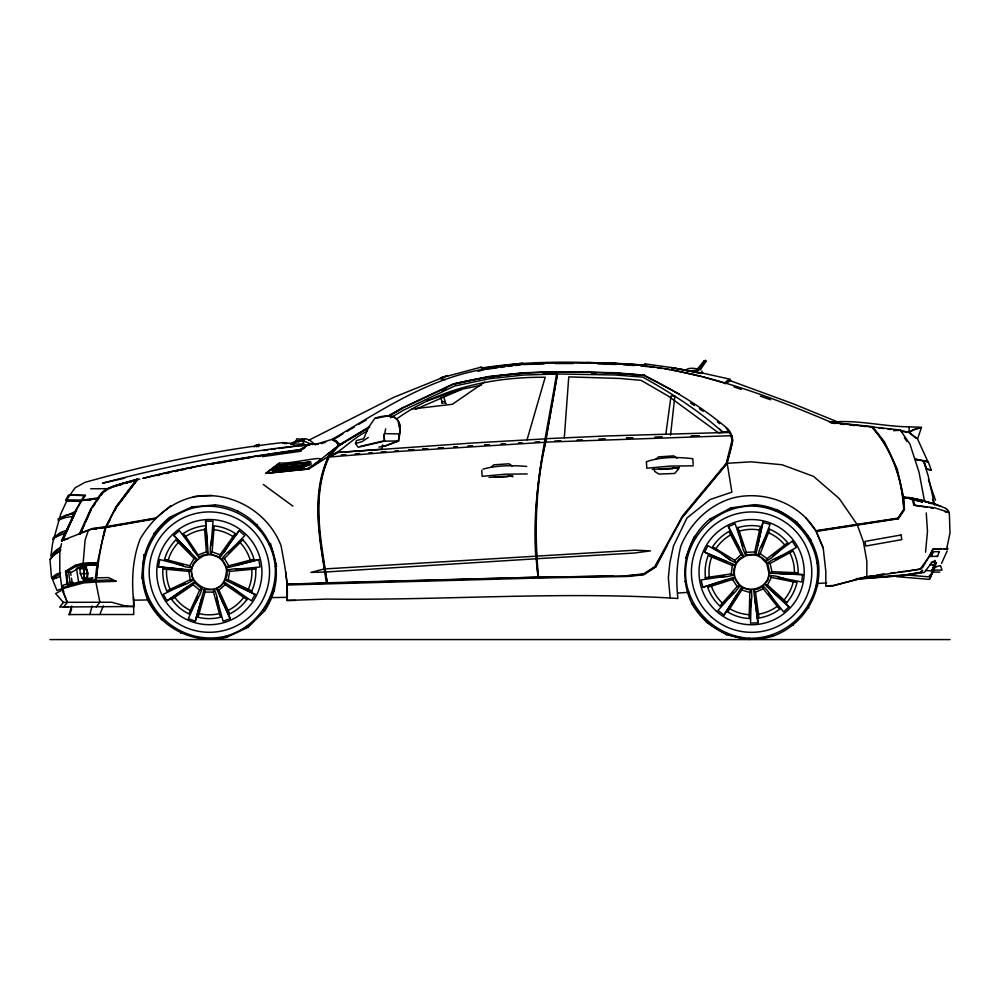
<?xml version="1.0" encoding="UTF-8"?>
<svg xmlns="http://www.w3.org/2000/svg" width="1000" height="1000" viewBox="0 0 1000 1000"><rect width="100%" height="100%" fill="white"/><g stroke="black" fill="none" stroke-linecap="round" stroke-linejoin="round"><path stroke-width="1.5" d="M59.787 572.337L59.812 549.812M63.85 591.525L62.112 589.113L67.375 602.325L63.562 606.987L134.225 606.5C131.4 583.763 131.825 560.462 140.225 538.837C152.787 517.987 171.4 501.213 195.863 496.475C231.7 490.863 267.987 511.812 281.05 545.662C284.275 563.763 288.363 581.938 287.137 600.45L326.875 599.087C443.837 600.55 561.1 591.025 677.913 598.488C675.962 580.975 676.575 563.237 680.825 546.1C690.288 523.212 709.05 504.75 733.1 497.912C764 490.2 799.188 503.088 815.863 530.737L823.213 547.987L825.812 571.388L825.812 585.825L833.175 585.825L866.45 576.8L874.15 575.538M356.65 440.487L363.663 438.7L368.65 427.287L374.675 418.562L386.238 416.262C401.675 413.65 401.087 430.363 398.488 440.975L384.462 441.15L384.1 434.3L384.462 441.15L358.212 447.287L355.513 443.512L356.337 440.85M295.425 600.425L287.137 600.45L287.15 584.362L285.663 571.825M829.5 422.175L872.887 426.675L873.088 428.387C892.588 450.6 902.25 480.312 903.713 509.55L897.913 518.125L815.863 530.737M717.337 577.25L727.237 576.625L733.962 575.087L733.625 569.913L735.2 564.975L704.587 552.212L726.663 561.562M737.95 527.312L746.312 552.375L745.6 555.262L742.913 548.9L740.575 539.25M779.075 550.975L771.75 557.688L765.975 561.475L767 558.675L786.725 543.462M772.175 634.925L772.588 636.225C741.975 645.675 707.663 631.825 692.062 603.862C677.738 575.288 685.2 539.125 710.1 518.938L710.925 519.987M686.125 581.4C680.875 541.65 713.775 505.05 753.85 506.062C785.163 507.725 812.087 531.925 817.075 562.888C822.325 602.625 789.438 639.237 749.35 638.225C718.05 636.562 691.112 612.35 686.125 581.4L684.825 581.562M749.15 617.362L749.825 592.45L751.488 589.987L751.825 596.875L750.725 606.75M749.35 638.225L749.362 639.525L726.462 634.65L706.587 622.25L692.087 603.837L693.238 603.237M753.85 506.062L753.975 504.637C785.913 506.337 813.5 531.038 818.413 562.688C822.387 594.45 802.688 625.775 772.513 636.287L772.087 635.013M255.975 568.925L229.675 571.4L228.2 579.75L252.075 591.075M287.55 471.05L265.938 473.363L306.137 469.325C346.55 448.375 294.375 464.775 279.45 462.938L267.137 472.113M114.688 510.838L116.812 506.737L137.438 479.562L123.162 483.088L114.55 486.625M287.15 584.362L538.525 577.188C534.212 532 535.612 485.6 545.9 441.375L545.487 441.975C534.975 486.062 533.837 532.413 538.112 577.5L613.513 575.925M757.65 545.712L762.837 522.3L770.062 524.5L761.3 546.825M220.113 616.112L213.487 592.087L214.363 589.25L216.7 595.737L218.512 605.5M243.75 568.787L233.825 568.888L227.025 570.062L227.1 575.25L225.25 580.1L255.15 594.475L233.6 583.962M564.3 437.875L568.763 376.887L620.025 378.462L641.062 380.337L668.375 396.138L718.3 432.688L723.075 432.475C698.95 410.625 671.237 393.038 642.925 377.15L614.875 374.963L557 373.95L523.188 375.062L489.5 378.713L454.738 385.95L403.925 409.975L390.412 417.812M67.162 583.987L63.1 585.188L63.525 588.525L67.588 587.225L68.938 585.6L67.162 583.987L65.537 571.425L75.375 565.163L83.138 563.312L98.012 562.85L95.862 582.013L99.887 602.25L96.213 606.912M73.875 583.925L69.575 584.35L87.025 580.35L96.137 580.55L80.688 582.312L69.475 585.337L67.588 587.225L83.663 582.9L95.862 582.013C97.987 563.375 100.638 544.55 106.163 526.638L116.587 506.538L137.65 478.988L115.725 485.55L107.762 488.675L102.725 492.2L91 509.175L80.2 534.012L84.575 524.362M95.237 580.025L97.062 564.062L98.012 562.85L83.475 563.675L75.9 565.513L65.537 571.425M83.138 563.312L85.1 540.075L88.062 531.237M215.113 506.238L215.225 504.888C266.125 510.075 293.375 568.488 264.625 610.812L248.05 627.375L226.713 637.275L226.363 635.975C187.575 645.987 147.312 617.712 143.488 577.863C141.35 546.587 162.113 516.925 192.237 508.237C231.062 498.2 271.375 526.438 275.225 566.337C277.35 597.625 256.588 627.288 226.475 635.975L226.812 637.275C195.725 644.975 162.188 629.4 148.1 600.612C135.062 571.325 144.8 535.7 170.65 516.838L171.425 517.938M186.812 587.263L167.05 600.837L194.338 581.962L193.175 584.688L172.662 598.837M144.075 554.637L142.137 577.987L148.2 600.612L161.65 619.812L162.6 618.862M214.112 527.038L212.113 551.875L210.325 554.25L210.35 547.35L211.975 537.55M929.625 564.637L934.087 565.013L929.525 578.987L935.537 565.013L935.75 562.537L931.275 562.175M935.6 562.938L935.4 565.288L932.925 565.688M203.475 639.325L203.588 637.975M925.537 552.2L927.475 531.35L926.25 512.95M670.562 435.1L674.85 395.988L671.012 396.037L665.9 433.775M382.612 444.888L382.163 449.175L339.125 452.4M760.1 527.587L754.762 551.925L755.775 554.712L763.025 522.35M836.45 423.2L898.75 429.825L908.487 432.337L900.875 431.362M136.675 479.288L116.188 506.562L105.763 526.7L92.6 528.462L80.025 533.288M678.925 466.763L678.65 469.05L674.613 473.462L658.988 474.087L654.7 471.438L653.737 467.837M85.638 567.788L86.838 569.5L87.338 573.625L86.838 577.75L85.638 579.462L84.438 577.75L83.938 573.625L84.438 569.5L85.638 567.788L87.888 573.625L87.275 578.425L85.787 580.425L82.338 578.45L80.3 573.587L79.837 568.737L82.062 566.9L86.538 568.8M778.637 573.475L802.613 574.525L801.688 582.013L778.188 577.263M398.5 439.762L399.15 434.538M96.112 580.175L85.787 580.425L84.325 578.438L83.7 573.625L84.312 568.825L79.837 568.737M399.325 434.538C404.137 416.012 388.95 413.188 374.975 418.237M201.812 598.138L195.387 621.25L188.3 618.663L198.238 596.838M908.838 432.2L913.425 429.575L921.275 427.262L909.388 426.85L908.838 432.2L917.525 438.938L927.95 461.788L914.9 458.975M82.175 500.1L98.075 497.887L98.55 498.475L97.6 498.625L90.625 509.225L79.438 533.812L61.438 540.85L68.362 538.612M198.4 616.112L205.025 592.087L204.163 589.25L195.2 621.175M538.112 577.5L535.55 553.05C531.85 492.3 547.05 433.4 556.55 373.963L545.163 374.338M367.875 428.013L339.325 445.262L328.738 456.887L338.312 452.463L472.962 442.975L546.013 438.837L557.438 373.95L545.413 442.275L400.95 451.287L328.55 457.075C310.875 496.4 320.1 543.25 327.25 582.8L537.638 577.212M182.987 565.538L159.762 559.55L158.45 566.975L182.325 569.288M751.137 599.175L750.537 623.15L758.075 622.75L754.938 598.975M61 546.312L61.475 543.638M58.35 518.775L58.087 520.15L65.188 517.638L73.5 516.312M545.413 442.275L546.45 438.675L607.25 435.938L729.212 432.388L731.488 435.688L545.85 442.113M97.5 562.5L105.113 527.388L155.562 518.4L170.888 505.562M69.475 585.337L67.713 583.763L66.375 571.912L75.763 566.462L83.05 564.8L97.875 564.575M773.2 599.2L767.7 590.938L763 585.887L763.312 588.837L778.825 608.337M728.388 611.025L741.725 589.987L741.725 587.013L724 615.062L736.888 594.825M947.062 546.888L950 533L949.4 514.612L948.462 510.962M211.163 545.1L213.025 521.188L205.487 521.188L207.35 545.1M385.7 428.825L384.613 433.625L399.4 433.925M369 427.038L339.05 444.975L308.637 469.075L328.488 456.425L339.05 444.975L335.988 441.475L332.013 439.4L318.25 443.55L306.388 444.8L304.562 447.788M709.237 556L732.275 565.487L731.25 573.888L705.113 577.762M71.712 606.05L69.05 614.575L89.825 614.513L92.163 605.9M193.1 550.062C210.975 573.25 184.862 534.788 184.013 534.475M527.05 439.8L545.2 377.25C492.738 376.912 439.513 388.1 396.312 419.188M234.513 534.475L220.075 554.775L219.913 557.737L239.1 530.675L229.237 543.763L224.288 552.25M764.275 539.85L759.862 548.75L757.837 555.337L760.238 553.587L769.375 530.413M103.275 536.938L105.763 526.7M296 441.287L296.812 438.787L302.262 439.35M440.75 397.625L442.038 401.637L441.575 403.05L443.075 403.438M70.237 613.162L71.638 608.913M443.5 396.287L445.225 401.637L444.762 403.05L446.262 403.438M86.275 567.337L86.962 565.288L97.863 564.725M917.525 438.938L921.475 427.525L913.65 429.888L909.038 432.537L915.85 437.975M939.237 551.65L932.475 551.688L930.3 556.413L937.562 556.362L939.237 551.65L938.162 551.65M795.75 582.362L771.338 577.388L767.487 584.938L787.025 602.725M194.887 603.638L199.762 595L202.15 588.513L199.662 590.138L189.288 612.788M83.05 564.8L83.475 563.675M785.562 578.987L776.038 576.188L769.188 575.325L767.738 580.312L764.575 584.425L788.975 606.875L771.425 590.538M89.825 614.513L99.887 614.513L103.287 605.862M725.725 580.062L702.85 587.275L734.45 577.175L732.55 579.45L708.8 587M687 558.375L685.6 558.162L694.425 536.362L695.5 537.15M776.325 510.812L776.9 509.487L796.712 521.962L811.225 540.337L809.963 541.05M776.4 510.737L776.875 509.513M726.438 634.675L726.888 633.475M165.725 559.5L189.838 565.775L194.062 558.45L176.575 540.7M61.95 540.962L74.9 511.613L84.138 495.613L85.375 495.363L82.425 500.1M175.712 563.425L185.075 566.725L191.863 567.95L193.575 563.05L196.962 559.125L173.787 535.4L190.438 552.638M328.488 456.425C309.862 496.05 320.288 541.462 326.362 582.825L326.838 583.062M329.263 456.725C313.175 490.637 319.075 529.987 324.625 565.763L327.25 582.8M63.05 539.462L75.525 511.55L81.538 500.8M75.487 511.538L63 539.438L75.688 511.475L61.513 540.712M481.763 367.863L482.55 368.65L482.912 367.837C536.65 359.487 591.275 362.075 645.35 365.075L645.575 363.963L671.312 367.562L701.762 373.4L671.312 367.6L688.012 370.5M85.775 521.712L91.363 509.425M941.562 563.362L947.2 550.9M235.525 565.538L258.75 559.55L226.65 567.95L228.688 565.775L252.787 559.5M931.375 556.413L933.55 551.688M181.3 632.038L180.725 633.263L181.412 632.038M237.3 512.175L237.862 510.95M264.513 610.812L274.525 589.562L273.225 589.225M258.65 446.7L259 444.137L256.413 446.812M75.713 511.45L61.812 540.562M50 559.2L55.487 552.788L60.85 549.825M704.587 552.212L707.925 545.662L722.125 553.85L730 559.712M106.912 525.875L110.45 519.038M287.137 584.987L538.1 578.038L627.475 576.487L643.725 574.8L656.038 566.725L666.688 546.413M304.662 447.7L305.625 444.9L283 442.562C215.987 450.012 149.738 464.212 84.838 482.4L75.062 487.85L66.487 500.025M538.525 577.188L627.5 575.925L643.775 574.275L655.225 566.912L682.975 516.275L726.775 463.575C729.2 451.337 738.238 436.15 725.312 426.737C700.688 406.112 672.9 389.75 644.275 375.363L643.975 375.275C580.525 370.538 515.625 368.525 453.413 384.137M255.15 594.475L251.475 600.837L224.188 581.962L225.35 584.688L247.1 599.7M52.4 556.663L50.012 559.938L51.55 577.75L56.325 574.237L60.663 572.638M92.963 506.987L95.363 503.338M96.962 500.913L98.55 498.475L94.15 499.087L98.55 498.475M305.613 445.8L306.388 444.8M306.688 445.775L305.625 444.9L304.325 447.212L300.125 449.538C247.338 457.025 194.488 465.15 142.787 478.363M935.75 562.537L931.587 570.962L925.588 570.462M697.475 368.875L704.013 360.962L705.662 360.425L705.875 361.575L700.325 369.812C695.588 368.462 689.388 366.863 685.275 370.363M816.237 531.4L898.288 518.787L904.425 509.738L903.95 498.013L909.663 498.162L922.138 502.125M926.587 469.012L923.562 460.6L926.587 469.012L931.137 470.363M872.887 426.675L873.425 428.862C893.088 450.85 902.35 480.575 904.013 509.65L898.025 518.475L816.05 531.013L805.662 517.712M98.075 497.887C104.712 485.613 120.325 484.712 132.225 481.1M100.962 495.188L102.575 493M101.075 495.05L102.75 492.762M728.662 598.075L735.85 591.225L740.013 585.725L737.163 586.55L720.638 605.2M116.587 506.538L137.9 479.175M298.7 441.8L299.6 440.637M66.787 602.375L63.412 602.4L59.7 607.062L68.138 606.987L63.562 606.987M753.925 504.688L730.775 507.912L710.025 519.012L710.85 520.075M683.225 516.375L727.188 463.3L732.862 440.575L731.925 435.675M109.237 488.663L116.725 485.25L136 480.262M873.175 428.625L873.6 426.763L870.113 426.975M713.625 547.362L734.862 560.388L741.05 554.612L729.5 532.537M233.55 547.388L226.012 553.85L221.562 559.125L224.45 558.45L243 539.637M705.662 360.425L698.188 369.938M722.038 554.025L730.025 559.913L736.175 563.062L739.237 558.875L743.625 556.1L728.375 526.65L739.275 548M898.475 429.837L900.288 430.112L909.938 444.087L919.025 472.163L924.412 500.65L909.525 497.55L903.562 497.137L909.325 498.225L903.2 497.95L903.95 498.013M802.575 574.712L769.45 573.2L772.025 571.712L796.925 572.737M707.487 621.237L706.587 622.25M795.888 522.888L796.787 521.888M328.738 456.887C343.025 450.625 353.013 437.688 367.438 431.125M53.062 538.05L60.163 532.737L67.675 529.75M225.35 584.688L218.863 590.138L229.225 612.788M913.213 499.738L914.038 498.85L916.188 499.175L934.65 504.075M52.162 554.525L55.8 550.7L60.763 547.65M224.438 582.3L220.9 585.975L216.375 588.513L230.225 618.663L220.287 596.838M773.2 555.775L792.225 541.175M63.525 588.525L65.237 586.763L68.938 585.6M702.337 376.675L724.675 383.15L727.125 380.675L730.3 379.263L701.675 372.875M158.488 566.775L191.488 570.062L188.837 571.4L164.037 569.05M311.488 463.775L309.113 465.275L275.2 468.462L276.1 467.35L308.387 464.087M256.112 525.35L257.062 524.388M730.75 507.938L731.112 509.275M808.913 607.8L807.712 607.125M793.213 625.25L792.438 624.138M52.75 539.487L54.875 537.413L65.113 533.1M922.5 570.175L920.275 572.312L904.7 574.925L856.038 578.675M51.837 557.05L55.45 553.562L60.338 550.862M54.212 554.925L60.025 550.975M254.163 446.912L256.537 444.675L259.325 445.288M300.625 440.438L302.25 438.9L305.637 438.725L309.662 440.1L315.538 444.975M788.975 606.875L783.612 611.888L768.65 593.138M857.025 578.938L904.712 575.25L920.35 572.675L922.588 570.65M491.062 467.275L493.812 464.812L509.075 463.8L512.35 466.075M655.812 459.3L658.512 456.875L673.763 455.875L677.062 458.125M328.55 457.075L331.887 455.175M733.838 592.55L717.975 610.525L723.85 614.938M730.738 380.538L725.113 383.762L724.675 383.15M173.787 535.4L179.425 530.675L189.275 543.763M53.987 538.225L59.325 534.038M303.938 467.388L310.475 462.2L280.312 465.163L272.337 470.712L280.212 464.938L297.9 463.162M63.2 589.4L55.637 593.625L63.412 602.4M327.212 454.663L339.087 445.513L335.475 441.175L332.013 439.4M60.65 547.062L54.85 551.525L50.9 556.125L52.613 543.15L60.8 513.787L66.912 500.688L81.213 500.775M317.488 461.95L311.025 466.887M321.525 458.862L318.7 461.025M265.938 473.363L279.438 463.288M303 467.738L272.675 470.75L280.312 465.175L297.525 463.4M272.175 470.487L278.9 465.425M228.075 552.638L244.875 535.525L239.25 530.8M102.975 492.6L107.863 489.2M293.875 442.45L302.562 440.962L304.562 439.575L295.875 441.062L290.688 443.738M484.588 382.088L452.375 404.275L412.013 409.025M368.3 437.438L361.95 441.725L355.513 443.512M933.688 568.65L936.9 566.487L940.55 565.6L942.025 570.138L932.913 570.087M782.038 555.538L772.95 559.513L767.15 563.263L770.113 563.462L792.013 551.587M351.737 428.675L354.35 427.038M358.263 424.6L366.2 420.062M303.387 448.488L300.4 450.25M336.8 437.663L339.363 436.1M300.863 450.025L303.337 448.537M58.412 518.638L65.5 515.363L74.812 513.5M336.125 437.938L333.45 439.55L332.775 439.075C380.925 410.5 429.225 377.9 485.55 368.963C519.062 363.137 553.075 362.587 587 363.162C672.1 360.075 753.35 389.35 830.525 422.038L830.775 422.3M338.8 436.325L342.812 433.913M346.825 431.488L350.825 429.075M304.9 447.212L300.35 449.85C247.7 457.238 194.975 465.175 143.412 478.35M693.7 372.775L697.987 370.25L687.113 370.975M763.312 588.837L755.525 592.15L758.838 616.838M79.6 567.612L71.925 572.062L66.375 571.912M727.562 381.662L729.587 380.5M177.975 587.025L187.275 583.538L193.263 580.1L190.312 579.75L167.812 590.438M387.4 416.45L401.85 408.125L453.237 383.913L488.787 376.5L522.9 372.812L556.95 371.712L615.087 372.738L644.4 375.15M388.888 415.913L402.025 408.338L453.537 384.212L488.95 376.85L522.925 373.188M369.762 427.038L340.15 444.85L336.2 440.875L332.775 439.075L333.45 440.7M388.713 416.138L402.25 408.363M60.55 533.325L63.025 531.912M763.138 586.287L758.7 588.775L753.625 589.875L757.875 622.762M946.663 508.7L933.7 503.413L914.038 498.85L912.525 500.2L913.863 505.213L934.663 507.788L949.4 512.562M734.775 564.95L732.275 565.487M482.987 469.175C496.7 465.175 512.525 465.25 526.75 466.438M646.35 461.775C660.6 456.613 677.788 456.925 692.763 458.7L693.15 464.45M198.45 554.775L206.4 551.875L204.537 528.538M59.438 518.65L76.65 510.925M198.487 557.325L203.062 555.087L208.188 554.25L205.688 521.188M225.688 580.15L228.2 579.75M192.237 508.237L191.887 506.925L170.55 516.838L153.975 533.4L155.188 534.175M441.912 390.8L446.138 388.837M270.5 543.587L269.288 544.163L270.5 543.587L276.562 566.225M149.425 600.05L148.1 600.612M329.5 455.925L338.062 451.987M415.613 409.25L461.975 389.225L481.287 385.213M728.375 526.65L735.138 523.775L742.775 546.5M308.637 440.312L393.35 397.5L440.037 378.612L442.512 379.338M60.575 589.125L57.025 590.588L52.1 578.35L60.275 573.987M398.488 440.975L385.175 445.962L378.913 447.1M308.863 468.55L303.962 469.2M918.238 500.288L922.738 501.3L924.412 500.65M56.675 577.638L52.95 579.038L60.338 576.438M398.8 440.8L385.175 445.962L381.812 446.362M230.037 618.737L223.125 621.25L216.7 598.138M775.275 558.962L796.338 547.5L792.337 541.337M85.787 580.425L92.925 578.038L87.275 578.425M427.1 400.788L461.975 389.225M184.913 583.962L163.275 594.3L166.95 600.662M331.075 455.9L332.013 455.613M321.325 443.6L325.675 442.262M137.438 479.562L124.65 483.425L131.875 481.25M134.738 480.387L137.6 479.525M341.512 444.4L342.4 444.137M123.1 483.413L137.425 479.762M478 371.362L484.038 369.762M135.238 480.312L139.762 479.137M480.637 367.287L440.35 378.025L448.088 375.538L440.763 377.987L445.2 379.725M324.225 568.975L310.85 572.4L324.712 572.05M940.975 548.938L933.375 549.038L922.875 567.062L920.662 569.087L866.838 577L833.25 585.525L825.812 585.825M360.375 446.312L384.075 440.812M86.962 565.288L76.45 568.225L78.675 582.5L81.213 581.9M80.875 566.862L86.438 565.6M124.787 478.15L102.65 483.15C169.237 465.5 237.087 452.1 305.625 444.9L305.712 445.538M655.225 566.912L656.038 566.725M156.875 475.562L159.913 474.888M166 473.537L169.037 472.875M175.125 471.525L178.162 470.85M181.213 470.175L185.775 469.175M188.812 468.5L191.85 467.825M106.213 527.362L155.213 518.875M106.163 526.638L156.113 517.962M82.487 581.6L85.9 580.962M746.312 552.375L754.762 551.925M211.213 464.425L214.188 463.9M217.162 463.375L226.1 461.8M935.8 563.088L935.05 560.388L931.125 563.35L924.375 572.425L904.712 575.462L857.025 579.138M229.1 461.3L232.087 460.788M235.075 460.288L238.075 459.787M241.062 459.275L244.062 458.775M247.05 458.263L250.05 457.762M257.525 456.5L260.525 456M904.575 571.65L920.15 569.087L929.05 556.875L932.837 549.038L944.7 548.913M877.237 575.037L883.4 574.038M745.6 554.837L755.725 554.288M299.775 444.562L303.9 443.8L302.562 440.962M99.25 528.3L106.2 527.238M860.55 577.975L884.625 574.288M817.075 562.888L818.487 562.612L817.163 562.8M265.087 455.3L268.163 454.862M271.225 454.425L274.3 453.988M278.9 453.325L281.975 452.887M285.05 452.45L289.65 451.788M292.725 451.35L295.8 450.9M96.613 528.7L92.863 529.225L96.662 528.688M262.275 456.65L301.137 451.163M764.963 584.587L767.487 584.938M97.6 498.625L80.6 500.712M263.375 450.538L267.9 449.938M270.912 449.525L275.438 448.925M278.463 448.525L305.625 444.9M482.312 368.35L522.8 363.1M485.55 369.375L497.475 367.825M500.45 367.438L504.925 366.85M507.9 366.475L512.375 365.887M515.35 365.5L519.825 364.925M213.487 592.087L205.025 592.087M324.65 568.938L635.175 550.188L650.5 550.875L634.25 553.038L537 558.713M890.837 573.062L895.25 572.525M898.2 572.163L904.087 571.438M484.1 368.462L488.75 367.9M491.85 367.537L498.05 366.788M501.138 366.425L504.237 366.05M508.888 365.487L511.987 365.125M516.638 364.562L519.738 364.188M627.612 575.625L643.863 573.85L654.8 566.675L682.463 516.038L726.275 463.338L731.963 440.613L731 435.7L731.7 436.075M214.325 589.675L204.188 589.675M491.15 377.55L494.2 377.225M272.575 471.325L276.975 470.85M279.9 470.538L287.225 469.762M290.15 469.45L295.8 468.85M298.625 468.55L304.275 467.95M298.3 463.288L310.9 461.987M266.012 473.137L272.062 472.512M275.087 472.2L281.15 471.562M284.175 471.25L308.85 468.938M279.425 465.225L310.3 462.088L302.975 467.675L272.688 470.763M275.2 468.462L309.113 465.275M325.125 572.05L536.112 558.775M293.575 466.637L309.65 465.087M489.087 477.413L512.75 475.788M652.288 469.45L678.913 467.663M196.575 558.938L194.062 558.45M893.587 430.7L900.288 430.112M143.488 577.863L142.025 577.987M275.225 566.337L276.462 566.225M215.225 504.888L191.887 506.925M301.038 445.788L309.662 445.05M341.238 454.925L345.85 454.575M355.087 453.888L359.7 453.537M368.938 452.85L372.013 452.625M381.238 451.925L385.863 451.587M395.087 450.9L398.162 450.662M678.263 593.025L689.075 592.288M817.35 583.525L826.625 582.9M408.988 449.9L413.638 449.6M422.938 448.975L427.6 448.663M438.45 447.938L443.1 447.638M453.963 446.912L457.062 446.7M467.912 445.975L472.575 445.662M920.35 572.675L921.125 572.612M408.975 449.925L413.625 449.637M422.912 449.038L427.562 448.75M438.4 448.062L443.05 447.762M453.888 447.075L456.987 446.887M484.862 445.112L489.513 444.825M501.9 444.038L505 443.837M518.938 442.962L522.038 442.762L519.05 442.938M193.263 496.662L211.85 495.475M484.637 444.95L489.137 444.688M501.112 443.988L505.6 443.725M535.212 442L539.612 441.737M719.475 428.925L722.925 432.25L729.212 432.388M87.825 565.288L98.225 564.725M554.65 441L560.775 440.725M577.1 440.012L582.225 439.787M598.925 439.05L605.2 438.775M96.188 580.487L108.4 579.963L116.188 581.3L108.55 577.6L96.388 577.837M95.862 582.013L116.188 581.3M731.25 573.888L733.55 575.013M84.438 577.75L87.125 577.663M729.05 432.325L722.925 432.25M626.425 438.038L632.475 437.825M654.9 437.062L662.175 436.812M533.513 363.488L551.825 362.9M524.338 364.487L544.188 363.862M554.875 363.525L573.225 363.5M543.088 373.5L547.675 373.363M626.75 438.113L632.913 437.925M691.45 436.175L699.15 435.938M326.362 582.825L287.087 584.175M691.275 436.05L699.038 435.85M724.862 576.35L701.137 579.925L702.8 587.075M133.938 600.188L147.875 599.938M270.238 597.625L287.262 597.312M82.338 578.45L84.325 578.438M932.075 572.1L939.825 572.15M60.038 574.2L62.025 589.075L67.237 602.325L111.662 602.238L127.263 606.5M90.725 488.738L107.25 488.713M442.038 401.637L445.225 401.637M923.637 460.887L928.238 461.9L931.338 470.075L926.438 468.713M170.65 516.838L171.312 517.938M936.475 556.362L937.562 556.362M83.938 573.625L86.85 573.625M68.612 572.062L70.05 582.575L73.362 582.575M78.675 582.5L79.338 582.5M99.887 614.513L133.725 614.5L133.537 597.212M50 639.575L950 639.575M73.188 500.7L81.425 500.712M81.638 501.05L71.975 501.012M583.925 362.837L608.4 363.512M556.912 372.088L585.95 372.225M81.35 500.1L65.688 500.025L68.487 495.037L84.138 495.613M67.975 500.675L74 500.7M69.05 614.575L69.763 614.587M229.675 571.4L227.438 570.163M80.3 573.587L83.7 573.625M693.225 465.85L670.037 466.075L646.812 468.225L646.425 462.212M527.225 473.938L505.363 474.175L482.125 476.337L481.75 470.312M66 500.637L68.8 500.675M282.738 443.2L286.712 443.537M284.062 443.438L285.325 443.462M944.175 548.913L947.938 548.975L947.087 547.288M85.375 495.363L69.725 494.8M945.738 548.938L947.4 548.975M591.6 373.387L596.138 373.525M670.175 597.712L668.35 577.775L669.825 562.9L673.462 545.975L686.988 517.962L709.975 499.575L731.9 492.15L727.188 463.3L751.062 461.825L782.05 464.75L813.5 476.35L839.212 498.537L857.2 524.6L863.4 541.838L866.838 561.263L866.838 577M587 362.512L616.062 363.413M597.7 363.9L616.062 364.462M313.7 444.162L318.288 444.325M84.438 569.5L87.125 569.6M123.688 606.05L134.225 606.5M236.188 569.288L260.062 566.975L258.788 559.75M617.587 363.812L645.35 365.075L634.4 364.787M617.575 363.837L629.812 364.525M623.713 364.9L634.425 365.5M640.55 365.85L654.375 367.413M903.587 497.638L904.562 497.713M614.987 373.125L644.188 375.487L679.375 394.137M909.388 426.85C883.35 426.613 856.587 419.35 831.1 422.25L836.5 423.15M902.763 574.688L929.587 576.912M896.587 576.663L929.375 579.375L933.575 570.962L931.35 570.475M840.987 424.2L844.05 424.487M850.188 425.075L854.788 425.513M860.913 426.1L865.512 426.538M879.125 427.987L883.587 428.537M888.05 429.087L891.012 429.45M895.475 430L898.65 430.487M105.113 527.388L92.188 528.962L79.438 533.812L80.237 534M657.45 367.837L662.075 368.488M665.15 368.925L669.775 369.562M915.025 459.338L923.5 460.8L928.175 475.825L934.575 505.025L932.513 499.338M913.863 505.213L927.45 507.3M916.012 459.55L919 460.037M930.425 507.788L933.4 508.275M830.975 422.837L835.037 423.537M749.825 592.45L741.725 589.987M691.05 371.025L694.087 371.562M697.125 372.088L700.163 372.612M290.763 444.012L293.7 444.513M751.325 590.388L741.637 587.438M909.887 499.137L921.162 501.362M928.975 503.05L931.888 503.625M927.837 461.625L923.562 460.6M743.312 555.812L741.05 554.612M816.287 585.837L817.688 586.038L816.375 585.75M685.6 558.162L686.912 558.45M671.312 369.787L700.85 376.337M912.25 498.938L915.25 499.613M212.113 551.875L220.075 554.775M79.463 533.675L80.262 533.862M210.5 553.862L220.025 557.325M216.663 588.825L218.863 590.138M922.875 460.788L923.95 461.087M144.175 554.637L145.488 554.987M911.075 497.9L913.988 498.75M916.9 499.6L922.738 501.3M677.738 468.787L673.575 467.562L672.362 468.9L660.138 469.387L658.95 468.663M302.688 440.775L312.512 444.513M512.95 476.763L508.888 475.5L507.675 476.825L495.438 477.325L494.25 476.6M945.125 511.863L946.6 512.325M705.875 361.575L704.013 360.962M771.338 577.388L769.562 575.55M923.25 500.712L930.875 503.237M933.337 503.913L941.038 506.475M733.925 386.85L741.25 389.438M760.325 396.138L770.588 399.75M731.1 381.012L792.95 403.7L838.35 422.225M481.5 367.137L482.912 367.837M189.838 565.775L191.513 567.712M480.525 367.262L482.55 368.65M760.238 553.587L767 558.675M758.112 555.025L766.213 561.112M753.812 590.25L755.525 592.15M199.662 590.138L193.175 584.688M690.5 402.975L694.325 405.475M699.4 408.812L703.213 411.312M305.9 445.363L306.812 445.975M201.85 588.825L194.088 582.3M208.012 553.862L206.4 551.875M263.512 610.025L264.625 610.812M946.312 509.237L947.987 510.45M263.263 484.462L292.913 506.125M237.812 591.737L231.788 587.125M734.862 560.388L735.9 562.725M929.3 575.25L931.1 576.638M717.412 421.9L719.712 423.7M70.05 582.575L71.662 583.925M922.438 501.938L921.388 500.95L913.337 499.475L914.663 504.775M545.425 442.638L545.025 441.425L545.487 441.975M737.163 586.55L732.55 579.45M739.638 585.938L734.112 577.438M898.288 518.787L897.913 518.125M873.6 428.113L884.5 441.887L897.2 468.975L903.562 497.137M224.45 558.45L228.688 565.775M221.938 558.938L227.013 567.712M247.162 626.275L248.05 627.375L247.275 626.275M726.025 427.775L728.9 431.938M904.425 437.75L907.05 441.587M189.137 543.888L193.35 550.188M701.725 371.1L702.913 373.438M816.05 531.013L823.213 547.987M770.113 563.462L772.025 571.712M928.425 479.837L935.5 500.225M767.575 563.2L769.862 573.075M190.312 579.75L188.837 571.4M192.838 580.15L191.075 570.163M86.838 569.5L87.888 573.625M398.387 422.738L399.212 427.2M71.463 578.125L72.025 581.75M70.588 572.562L71.025 575.35M66.15 571.55L67.713 583.763M645.1 364.275L645.113 365.4L644.7 363.875M255.625 568.05A46.513 46.513 0 0 1 251.125 592.438M247.4 598.787A46.513 46.513 0 0 1 228.263 614.575M221.325 617.038A46.513 46.513 0 0 1 196.525 616.838M189.625 614.263A46.513 46.513 0 0 1 170.763 598.162M167.138 591.763A46.513 46.513 0 0 1 163.025 567.312M164.363 560.075A46.513 46.513 0 0 1 176.925 538.7M182.613 534A46.513 46.513 0 0 1 205.975 525.712M213.337 525.763A46.513 46.513 0 0 1 236.575 534.438M242.188 539.212A46.513 46.513 0 0 1 254.412 560.788M251.762 568.375A42.713 42.713 0 0 1 247.925 590.163M244.2 596.6A42.713 42.713 0 0 1 227.262 610.825M218.837 613.725A42.713 42.713 0 0 1 198.15 613.362M191.163 610.825A42.713 42.713 0 0 1 174.213 596.6M170.5 590.15A42.713 42.713 0 0 1 166.663 568.387M167.95 561.05A42.713 42.713 0 0 1 179.013 541.9M184.713 537.112A42.713 42.713 0 0 1 205.487 529.55M212.938 529.55A42.713 42.713 0 0 1 233.713 537.112M239.412 541.9A42.713 42.713 0 0 1 250.475 561.05M797.15 581.725A46.513 46.513 0 0 1 785.738 603.737M780.325 608.725A46.513 46.513 0 0 1 757.425 618.25M750.075 618.587A46.513 46.513 0 0 1 726.4 611.175M720.55 606.7A46.513 46.513 0 0 1 707.2 585.8M705.588 578.612A46.513 46.513 0 0 1 708.787 554.012M712.188 547.475A46.513 46.513 0 0 1 730.438 530.7M737.237 527.875A46.513 46.513 0 0 1 762.013 526.75M769.038 528.962A46.513 46.513 0 0 1 788.725 544.025M792.7 550.225A46.513 46.513 0 0 1 798.1 574.425M793.5 580.887A42.713 42.713 0 0 1 783.475 600.6M778.037 605.688A42.713 42.713 0 0 1 757.688 614.338M748.787 614.663A42.713 42.713 0 0 1 729.1 608.288M723.15 603.812A42.713 42.713 0 0 1 711.087 585.275M709.412 578.025A42.713 42.713 0 0 1 712.087 556.075M715.462 549.438A42.713 42.713 0 0 1 731.612 534.35M738.462 531.425A42.713 42.713 0 0 1 759.075 529.963M767.675 532.425A42.713 42.713 0 0 1 785.35 545.712M789.412 551.95A42.713 42.713 0 0 1 794.4 573.5M226.525 570.112C224.188 611.512 167.387 575.962 203.388 555.962A14.475 14.475 0 0 1 215.138 555.962C221.438 557.812 225.375 563.962 226.525 570.112M768.95 573.175C768.625 589.163 745.1 595.438 737.2 581.475A14.488 14.488 0 0 1 734.55 570.025A14.463 14.463 0 0 1 739.875 559.55L745.775 555.737L750.688 554.95A14.488 14.488 0 0 1 761.925 558.375L766.712 563.513L768.95 573.175M121.812 484.275L117.55 485.562L121.85 484.275M901 534.987L864.963 541.413L865.788 546.038L901.825 539.625L901 534.987M91.237 499.487L86.888 500.087L91.225 499.487M166.8 614.663A60.188 60.188 0 0 0 267.5 587.688A60.188 60.188 0 0 0 193.787 513.975A60.188 60.188 0 0 0 166.8 614.663M172.162 609.288A52.587 52.587 0 0 0 260.15 585.712A52.587 52.587 0 0 0 195.738 521.3A52.587 52.587 0 0 0 172.162 609.288M711.363 616.912A60.188 60.188 0 0 0 810.475 584.612A60.188 60.188 0 0 0 732.95 514.925A60.188 60.188 0 0 0 711.363 616.912M716.45 611.25A52.587 52.587 0 0 0 803.062 583.025A52.587 52.587 0 0 0 735.312 522.137A52.587 52.587 0 0 0 716.45 611.25"/></g></svg>
